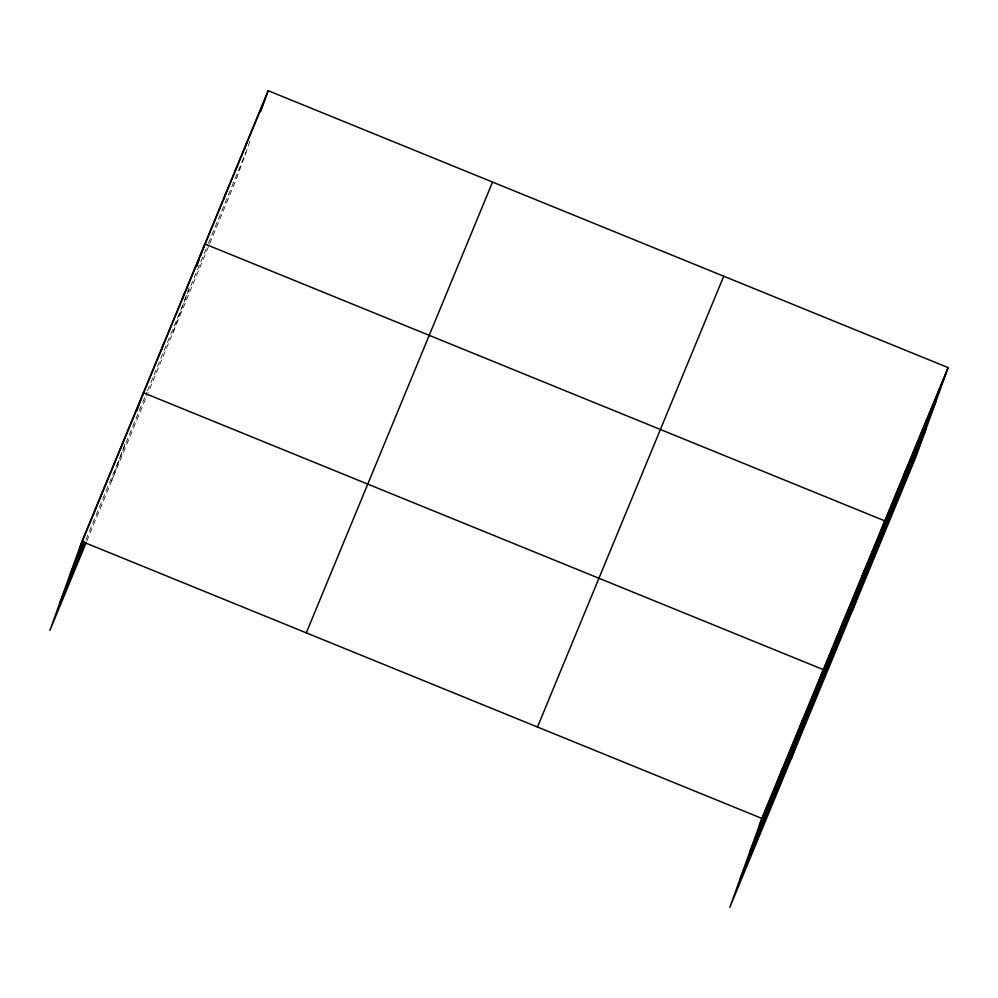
<?xml version="1.0" encoding="UTF-8"?>
<svg xmlns="http://www.w3.org/2000/svg" width="998" height="998" viewBox="0 0 998 998"><rect width="100%" height="100%" fill="white"/><g stroke="black" fill="none" stroke-linecap="round" stroke-linejoin="round"><path stroke-width="0.75" stroke-dasharray="4.99 3.74" d="M111.364 481.635L125.162 443.324M172.829 332.87L189.133 287.561M249.949 141.279L236.152 179.603L148.24 392.376M86.015 539.506L146.893 392.164M147.479 390.742L207.809 244.71M208.395 243.287L245.92 152.469M86.776 541.141L147.654 393.798"/><path stroke-width="1.5" d="M948.1 367.601L761.848 818.397L729.837 907.319L916.089 456.523L948.1 367.601L268.163 90.681L81.911 541.477L49.9 630.399L86.19 542.563M99.987 498.588L102.395 491.902M120.484 449L122.891 442.314M136.851 410.839L143.375 392.725L823.313 669.633L791.302 758.555M161.451 349.824L163.859 343.137M181.948 300.236L184.356 293.549M196.781 266.354L199.351 259.218M200.373 256.361L201.92 252.07M225.947 192.863L223.54 199.55L265.755 97.367L260.615 111.651M244.647 148.465L247.055 141.778M266.241 96.033L268.163 90.681M779.925 775.508L782.332 768.809M800.408 725.92L802.816 719.221M841.389 626.744L843.797 620.045M861.873 577.156L864.28 570.457M852.766 609.79L884.777 520.869L204.839 243.961L202.432 250.648L222.953 200.972M903.477 476.47L905.885 469.784M924.585 425.385L926.992 418.686M79.503 548.176L140.968 399.412M141.554 397.99L201.846 252.057M69.735 575.31L83.782 541.303M59.668 603.266L84.842 542.338M306.286 632.869L492.55 182.06M537.473 727.018L723.725 276.221M759.441 825.096L945.692 374.287M749.673 852.23L935.924 401.421M739.605 880.186L925.857 429.377M81.911 541.477L761.848 818.397"/></g></svg>
